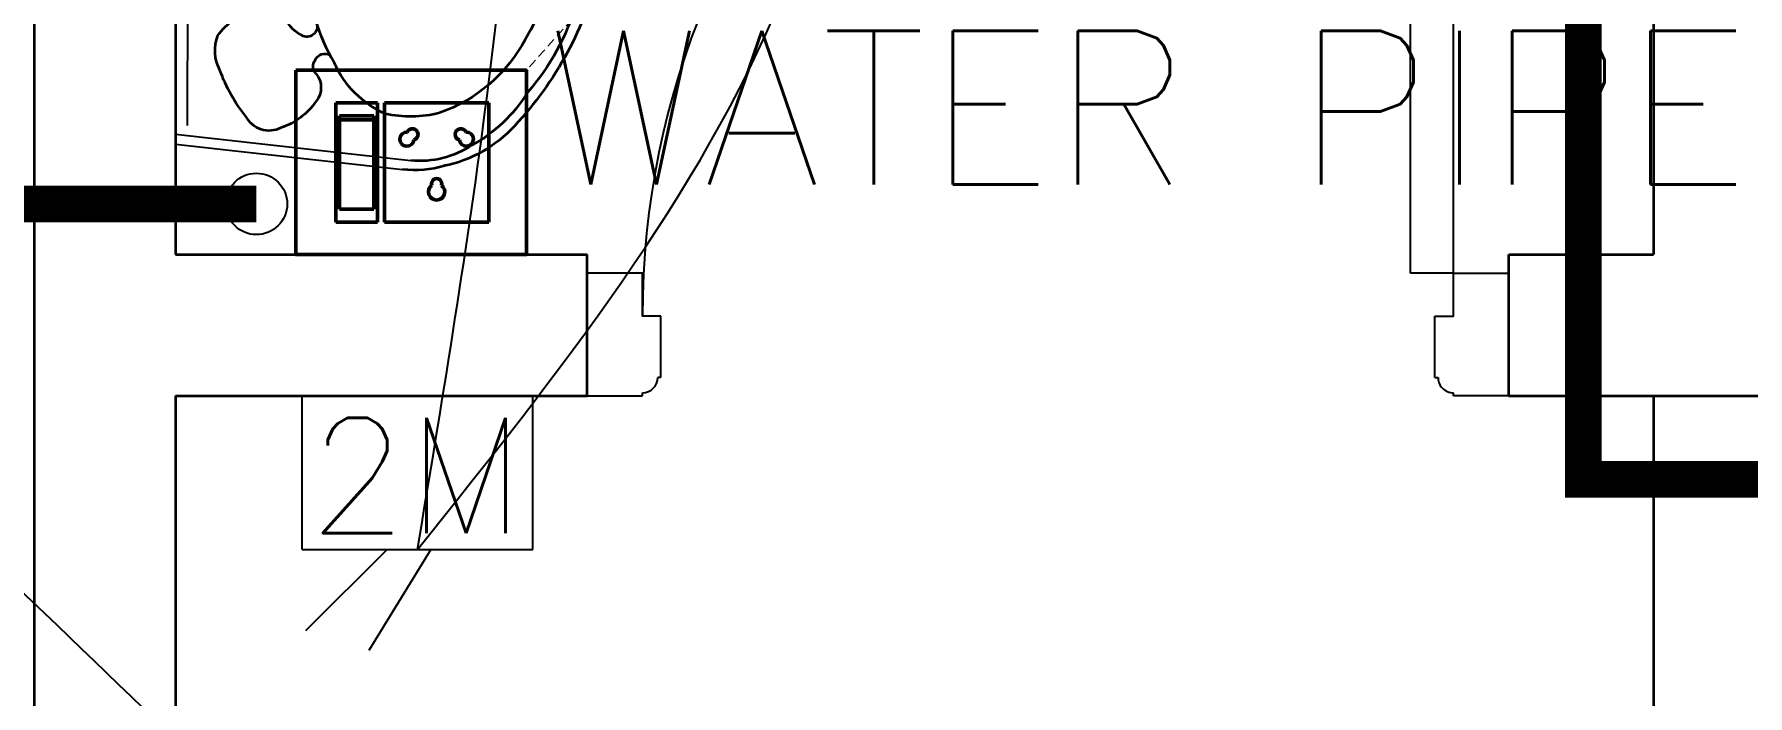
# Model space of a CAD drawing. Extents: x 3550807 to 4078732, y -628171 to -515859.
# Drawn here: x 3729905 to 3731299, y -593065 to -592527 of the extents above; entities that cross this region are included whole.
import ezdxf

# ---------------------------------------------------------------- set-up
doc = ezdxf.new("R2010")
doc.units = 0
doc.header["$LTSCALE"] = 6
doc.header["$MEASUREMENT"] = 0
doc.linetypes.add('1', pattern=[0])
doc.linetypes.add('DASHED2', pattern=[0.375, 0.25, -0.125])
doc.layers.get('0').update_dxf_attribs({"linetype": 'CONTINUOUS'})
doc.layers.add('CFT_LOOPING', color=7, linetype='1', lineweight=0, true_color=0xd6d600)
for name, color, linetype in [('DOOR', 44, 'CONTINUOUS'), ('ELE-2M RAW P.SB', 40, 'CONTINUOUS'), ('MEP_HVAC_DRAIN_PIPE', 7, 'CONTINUOUS'), ('PL- WASTE PIPE', 6, 'CONTINUOUS')]:
    doc.layers.add(name, color=color, linetype=linetype)
doc.layers.add('ELE-1 NO 6-16A RAW POWER SOCKET', color=1, linetype='CONTINUOUS', lineweight=0)
doc.layers.add('WALL', color=10, linetype='CONTINUOUS', lineweight=35)
doc.layers.add('ELE-LIGHTING WIRING', color=7, linetype='CONTINUOUS', true_color=0x63d7b6)
doc.styles.add('ROMANS', font='romans.shx')
doc.styles.get("Standard").update_dxf_attribs({"font": 'SIMPLEX'})

# ---------------------------------------------------------------- blocks, each defined once
blk = doc.blocks.new('750')
at = {"layer": 'DOOR', "color": 8}
for p, q in [((-50, 705), (-47.5, 705)), ((-35, 690), (-35, 692.5)), ((50, 45), (50, 80)), ((50, 80), (675, 80)), ((675, 45), (675, 80)), ((-35, 60), (-35, 57.5)), ((-50, 45), (-47.5, 45)), ((50, 45), (675, 45))]:
    blk.add_line(p, q, dxfattribs=at)
for points in [[(15, 690), (15, 705), (50, 705), (50, 750), (-50, 750), (-50, 705)], [(-35, 690), (15, 690)], [(15, 60), (15, 45), (50, 45), (50, 0), (-50, 0), (-50, 45)], [(-35, 60), (15, 60)]]:
    blk.add_lwpolyline(points, dxfattribs=at)
for centre, radius, start, end in [((-35, 705), 12.5, 180, 270), ((15, 45), 660, 0, 90), ((-35, 45), 12.5, 90, 180)]:
    blk.add_arc(centre, radius, start, end, dxfattribs=at)
blk = doc.blocks.new('u46')
at = {"color": 8, "lineweight": 25}
for p, q in [((-10.18334984406829, 228.3820365462452), (174.5234867185354, 249.0850102920085)), ((-10.18334802612662, 220.4114025365561), (181.2451075464487, 241.8677728753537)), ((-0.561674702912569, -208.944868536666), (0.561674702912569, 208.944868536666)), ((44.21784491278231, 92.91178601793945), (44.21785090118647, 66.67075940407813)), ((56.51025110855699, 80.81298003531992), (29.21756123378873, 80.81297381035984)), ((133.1492330431938, -27.20889549143612), (133.1492192782462, 33.11933344788849)), ((61.71641020476818, 1.568372642621398), (29.21757931634784, 1.568365229293704)), ((44.21786299347878, 13.66717744059861), (44.21786898188293, -12.57384917698801)), ((163.2145316973329, 3.048459367826581), (101.8276830799878, 3.048445360735059)), ((44.21788005903363, -61.12018005736172), (44.21788604557514, -87.36120667494833)), ((61.71642727032304, -73.21898485533893), (29.21759638190269, -73.21899226494133)), ((-10.1832484267652, -216.0993190575391), (181.2452169395983, -237.5556020382792)), ((-10.18324660696089, -224.0699530672282), (174.5235994048417, -244.7728425171226))]:
    blk.add_line(p, q, dxfattribs=at)
at = {"color": 8, "extrusion": (0, 0, -1)}
for centre, major_axis, ratio, start_param, end_param in [((187.6887130159885, 150.4919793661684), (-0.02056846963519287, 99.46812810298114), 0.9999999990624638, -0.1325389596688309, 0.8487311601947676), ((65.81496254727244, 198.9305451307446), (-0.02864324686673356, 20.70602155518634), 0.9999999990598404, -1.101507110323225, 0.4815089897330154), ((57.46693798527122, 163.294145135209), (-0.2632442609595896, 56.89388984455336), 0.999999999065956, 0.3249017755279079, 0.9651352835079142), ((189.5875459760427, 137.7336100395769), (-0.007261423017332346, 70.93823778531407), 0.9999999990631281, -0.4051991896883331, 0.5657295348177804), ((57.28284687548876, 20.10040511749685), (0.02834522696194147, 275.3594745255368), 0.999999999063182, 0.806541375322427, 1.180914918055523), ((49.54043571464717, 13.51247428916395), (-0.08602356537901075, 293.9005227523795), 0.9999999990625259, 0.8098555485007332, 1.414410095561846), ((144.7868307456374, 128.2161647621542), (1.145990734935877, 126.1116668865439), 0.9999999990522948, -1.238036149988208, -0.8921931402044585), ((207.9748987555504, 103.4093456696719), (0.02193765154409551, 109.7832725397984), 0.9999999990629456, -1.431017166894034, -0.4361461594261788), ((90.32036909461021, 184.5344652701169), (0.001459302533044575, 17.85550861146413), 0.9999999990636335, 0.8806844811349339, 2.260744472798094), ((153.8813951332122, 78.99591209925711), (-0.2089227381880459, 139.6704680691526), 0.9999999990631524, 0.5575632759831703, 1.193786467118922), ((55.99631403014064, 154.4730748925358), (-0.005644059695775464, 34.03534243610314), 0.9999999990651816, 4.339819700200064, 5.202656765754233), ((110.2782323975116, 167.2018464971334), (-6.077865817202552, 6.077863043580884), 0.9999999999987547, 4.867594374050543, 6.265028427775282), ((110.4991127345711, 165.0416004788131), (5.467154456687201, 5.467156951613121), 0.99999999999173, 2.097052809855245, 3.541808513200369), ((64.58859527111053, 170.3517529461533), (0.2649442716511608, 49.22022395709495), 0.9999999990594016, 3.359734654588376, 4.095119792547374), ((104.1011003367603, 117.8017212804407), (-0.1652690773774665, 26.8056956432313), 0.9999999990657695, -1.278641100487103, -0.4872657184518623), ((96.32089176774025, 135.892381189391), (-0.0007937914170744507, 7.390530046687583), 0.9999999990641392, -0.7277235604276644, 1.373336709669931), ((13.10338515788317, 6.796652847900987), (0.04071034084584433, 297.5457391706877), 0.999999999063903, 1.141495220852383, 1.637773959938514), ((62.48301785811782, 152.9927377346903), (-0.0303795688587894, 31.87758569998361), 0.9999999990641103, 2.620327579526561, 3.422401345828587), ((387.0928735397756, 47.88695849664509), (-0.337418294995425, 296.4165605787299), 0.9999999990713979, -1.495794179105655, -1.328336027947854), ((35.00998559221625, 2.541861971840262), (-0.01307357291528049, 302.733619190584), 0.9999999990627628, 1.155364993465005, 1.952188671379528), ((44.21784767508507, 80.81297723017633), (0.01644378686327146, 6.430142401346683), 0.9999999990676026, 3.139035133522955, 9.422220440702542), ((72.49316286854446, -1.666806166991591), (-0.07236475456757817, 274.2273126066645), 0.9999999990629693, 1.346594111657594, 1.865175208358123), ((133.1492261402309, 3.048452505841851), (0.007291671111635612, 21.55658662862022), 0.9999999990630222, 3.141254168206213, 9.4244394753858), ((133.1492261402309, 3.048452505841851), (-0.05750505080162619, 15.47644880933232), 0.9999999990672386, 3.145308057272057, 9.428493364451644), ((44.21786575578153, 1.568368649110198), (0.08206511774372548, 6.429639726779761), 0.9999999990673115, 3.128829554497219, 9.412014861676806), ((888.0526134818792, 36.73279126174748), (0.8309541538272907, 800.7410737425859), 0.9999999990717983, 4.558159261297879, 4.66806695439521), ((133.1492261402309, 3.048452505841851), (-0.004945456721097529, 10.87040075667457), 0.999999999068284, 3.142047372431534, 9.42523267961112), ((62.4935212880373, -10.91731389425695), (0.01011052003616185, 247.4958749739209), 0.999999999062454, 1.579808941259519, 2.112791736219615), ((44.21788281947374, -73.21898884885013), (0.01644378686327146, 6.430142401346683), 0.9999999990676026, 3.139035133522955, 9.422220440702542), ((56.12404565513134, -13.2970071490854), (0.165645815042769, 286.9614795131972), 0.9999999990620004, 1.808981075432844, 2.322803773892203), ((263.0970642529428, -73.73678989894688), (0.0878053362486806, 166.8205676267846), 0.9999999990637903, 4.181111767737452, 4.641559349818737), ((124.4760815761983, -51.61265266127884), (-0.1799171285892361, 200.2596256427113), 0.9999999990640608, 1.868215394561592, 2.281788880157511), ((64.5886715464294, -163.9400981571525), (0.09286149019001658, 49.22084943011136), 0.9999999990635117, -0.9607970037831777, -0.2254118658402282), ((62.48308621346951, -146.581083914265), (-0.09848696731215598, 31.87744803614005), 0.9999999990741116, -0.2767666014176804, 0.5253071649373755), ((104.1011526323855, -111.3900484610349), (0.1652577851930651, 26.80569571285024), 0.9999999990657693, 3.628858337049392, 4.420233718949069), ((55.99638306163251, -148.061424029991), (0.00563157235894325, 34.03534243817246), 0.9999999990651813, 4.222121105542485, 5.084958171136476), ((96.58387916535139, -128.2005292829126), (-0.03333899311272123, 8.546349320685822), 0.9999999990539821, 1.45518808886642, 3.796569000932831), ((111.271067596972, -159.3437917698175), (6.16822324432268, 6.168226059180056), 0.9999999999973248, 4.35477879108841, 6.027123512443871), ((144.786887794733, -121.8044733833522), (-0.31428744490995, 126.1164820421623), 0.9999999990609324, 4.027190512236352, 4.373033522041513), ((110.2783072367311, -160.7901708614081), (-6.07786581718447, 6.077863043562803), 0.9999999999933438, 4.730545859784916, 6.127979912836734), ((90.32045184448361, -178.1227987464517), (-0.001466522026656806, 17.8555086108726), 0.9999999990636348, 0.8808481285680249, 2.260908120490726), ((192.5865661017597, -126.0994624663144), (0.0494471353012285, 80.06716813286823), 0.9999999990634951, 3.554494920861901, 4.299547529010592), ((57.46701104193926, -156.8824935983866), (0.2632051141824588, 56.89389002566958), 0.9999999990659528, 2.176457601761542, 2.81669110975715), ((171.7499013505876, -117.2137890774757), (-0.1108405592560464, 123.1098520824564), 0.9999999990620767, 2.127435244462207, 2.640092193818698), ((65.81505186483264, -192.5188897941262), (-0.008636125538435204, 20.70603956562448), 0.9999999990667298, 2.661883618103332, 4.244899718312203), ((181.1553673222661, -107.0346536505967), (-0.04982425085874618, 94.6832957494189), 0.9999999990598041, 2.890537173575707, 3.362983583631458), ((187.2455307729542, -138.0603277813643), (-0.08307138277019147, 105.9833342311703), 0.9999999990610003, 2.310552326950474, 2.942572268075715), ((188.2443894669414, -159.7479569856077), (-0.03026420907430262, 78.1218095565005), 0.9999999990578361, 2.562375926093055, 3.231693406384859), ((184.6622277274728, -162.1513900589198), (-0.08800421235204865, 83.24114635515653), 0.9999999990456757, 2.850118182624894, 3.264751253782123)]:
    blk.add_ellipse(centre, major_axis=major_axis, ratio=ratio, start_param=start_param, end_param=end_param, dxfattribs=at)
at = {"color": 8, "extrusion": (0, 0, -0.9999999999999998)}
blk.add_ellipse((185.8182967379689, 147.5595181193203), major_axis=(0.113659472365744, 94.41900262486949), ratio=0.9999999990617489, start_param=-0.04965775046825627, end_param=0.8381164427034582, dxfattribs=at)
at = {"color": 8, "extrusion": (0, 0, -0.9999999999999999)}
for centre, major_axis, ratio, start_param, end_param in [((820.1766486298293, -1.022472770884633), (0.08588796118997541, 732.1221362811051), 0.9999999990621464, -1.56667040942643, -1.474079051668473), ((163.0789137929678, -79.84938861243427), (0.239163083697857, 125.9711035371316), 0.9999999990628897, 2.054055413441947, 2.802751209230796)]:
    blk.add_ellipse(centre, major_axis=major_axis, ratio=ratio, start_param=start_param, end_param=end_param, dxfattribs=at)
blk = doc.blocks.new('2M SB')
at = {"layer": 'ELE-2M RAW P.SB'}
for p, q in [((-133.7655910551548, 160), (-69.26612788438797, 265.2194964364171)), ((-88.23655763268471, 160), (-3.38374388217926, 244.8528137430549)), ((-240, 160), (-240, 0)), ((0, 160), (-240, 160)), ((0, 160), (0, 0))]:
    blk.add_line(p, q, dxfattribs=at)
blk.add_text('2M', height=120, rotation=180, dxfattribs=at).set_placement((-6.021764248609543, 142.9791077449918))
blk = doc.blocks.new('6-16A RAW POWER SOCKET 3M')
at = {"layer": 'ELE-1 NO 6-16A RAW POWER SOCKET', "lineweight": 50}
for p, q in [((0.04236299658581899, 57.88694949233849), (72.28785605912874, 57.88694949233849)), ((0.04236299658581899, 57.88694949233849), (72.28785605912874, 57.88694949233849)), ((0.04236299658581899, 32.7175519091706), (0.04236299658581899, 57.88694949233849)), ((0.04236299658581899, 57.88694949233849), (0.04236299658581899, 32.7175519091706)), ((7.907799741334621, 55.78949969372939), (64.42241931437994, 55.78949969372939)), ((7.907799741334621, 34.81500170763839), (7.907799741334621, 55.78949969372939)), ((61.90547955633163, 55.78949969372939), (61.90547955633163, 34.81500170763839)), ((64.42241931437994, 55.78949969372939), (64.42241931437994, 34.81500170763839)), ((72.28785605912874, 57.88694949233849), (72.28785605912874, 32.7175519091706)), ((72.28785605912874, 32.7175519091706), (0.04236299658581899, 32.7175519091706)), ((64.42241931437994, 34.81500170763839), (7.907799741334621, 34.81500170763839)), ((0.04236299658581899, 28.52265231195239), (0.04236299658581899, -34.76791676603381)), ((72.28785605912874, 28.52265231195239), (0.04236299658581899, 28.52265231195239)), ((72.28785605912874, -34.76791676603381), (72.28785605912874, 28.52265231195239)), ((0.04236299658581899, -34.76791676603381), (72.28785605912874, -34.76791676603381))]:
    blk.add_line(p, q, dxfattribs=at)
blk.add_lwpolyline([(92, 82.0872261803568), (92, -57.5), (-19.66978094428543, -57.5), (-19.66978094428543, 82.0872261803568)], close=True, dxfattribs=at)
for centre, radius, start, end in [((50.26754560640858, 14.91360383487413), 4.244992632691642, 357.4899662956395, 264.731087112561), ((53.18759013682806, 11.56753514266578), 3.425103751004558, 194.9048633384309, 67.31619007065557), ((18.33083273330305, -3.12263222711136), 4.925952859802321, 37.15836531282703, 322.841634687173), ((23.2578085873977, -3.12263222711136), 3.139290385888216, 251.4031195274338, 108.5968804725661), ((50.26754560640858, -21.15886828909685), 4.244992632691642, 95.26891288743899, 2.510033704360463), ((53.18759013682806, -17.81279959660589), 3.425103751004558, 292.6838099293444, 165.0951366638534)]:
    blk.add_arc(centre, radius, start, end, dxfattribs=at)

msp = doc.modelspace()

# ---------------------------------------------------------------- linework, layer by layer
at = {"layer": 'CFT_LOOPING', "color": 7, "linetype": 'DASHED2', "ltscale": 5}
msp.add_line((3730372.500497811, -592480.864545493), (3730305.056491807, -592556.3200928693), dxfattribs=at)
at = {"layer": 'ELE-LIGHTING WIRING', "linetype": 'ByBlock'}
for points in [[(3730216.461358431, -592946.3200928704), (3730301.105471995, -592234.34434804), (3730194.887603882, -591241.2950696959)], [(3730144.552099847, -593220.804091467), (3729500.627538399, -592601.5997259438), (3728678.457858691, -591806.3203238574, 2.754892199620455e-09)], [(3730216.461358431, -592946.3200928704), (3730513.456263785, -592495.8769845766), (3730621.052099846, -591956.3202083636)], [(3730144.552099847, -593220.804091467), (3729349.05794382, -593261.486592478), (3728678.928078126, -592828.2905432931)]]:
    msp.add_spline(points, degree=3, dxfattribs=at)
at = {"layer": 'MEP_HVAC_DRAIN_PIPE', "linetype": 'ByBlock', "const_width": 30}
for points in [[(3731427.177099846, -592994.3613585287), (3731427.177099846, -592889.2856434212), (3731165.265840015, -592889.2856434212), (3731165.265840015, -592074.6655221387)], [(3727571.28119524, -595720.5835112813), (3727571.28119524, -593456.9343797201), (3729818.97195929, -593456.9343797201), (3729818.97195929, -592665.0813183532), (3730085.382553199, -592665.0813183532)]]:
    msp.add_lwpolyline(points, dxfattribs=at)
at = {"layer": 'MEP_HVAC_DRAIN_PIPE', "linetype": 'ByBlock'}
msp.add_circle((3730085.382553199, -592665.0813183532), 25, dxfattribs=at)
at = {"layer": 'WALL', "color": 8, "linetype": 'ByBlock'}
for p, q in [((3729904.552099847, -591206.3203238578), (3729904.552099847, -593533.8203242923)), ((3730019.552099846, -591206.3200928693), (3730019.552099846, -592706.3200928693)), ((3731222.552099846, -591206.3200928693), (3731222.552099846, -592706.3200928693)), ((3730019.552099846, -592706.3200928693), (3730354.552099846, -592706.3200928703)), ((3730354.552099846, -592821.3200928693), (3730354.552099846, -592706.3200928693)), ((3731104.552099846, -592706.3200928693), (3731222.552099846, -592706.3200928693)), ((3731104.552099846, -592821.3200928684), (3731104.552099846, -592706.3200928693)), ((3730019.552099846, -592821.3200928696), (3730019.552099846, -593533.8203242923)), ((3730019.552099846, -592821.3200928696), (3730354.552099846, -592821.3200928703)), ((3731104.552099846, -592821.3200928693), (3731337.552099846, -592821.3200928693)), ((3731222.552099846, -592821.3200928693), (3731222.552099846, -594796.4023936343))]:
    msp.add_line(p, q, dxfattribs=at)

# ---------------------------------------------------------------- block references
at = {"layer": 'DOOR', "color": 8, "rotation": 89.99999999999999}
msp.add_blockref('750', (3731104.552099846, -592771.3200928693), dxfattribs=at)
at = {"layer": 'ELE-1 NO 6-16A RAW POWER SOCKET', "linetype": 'ByBlock', "xscale": 1.343246120226769, "yscale": 1.343246120226769, "zscale": 1.343246120226769, "rotation": 89.99999999999999}
msp.add_blockref('6-16A RAW POWER SOCKET 3M', (3730227.819839894, -592679.8987359302), dxfattribs=at)
at = {"layer": 'ELE-2M RAW P.SB', "color": 6, "xscale": 0.7812500000005363, "yscale": 0.7812500000005363, "zscale": 0.7812500000005363, "rotation": 179.9999999999998}
msp.add_blockref('2M SB', (3730122.711358431, -592821.3200928703), dxfattribs=at)
at = {"layer": 'WALL', "color": 8, "linetype": 'ByBlock'}
msp.add_blockref('u46', (3730029.735346452, -592392.256150331), dxfattribs=at)

# ---------------------------------------------------------------- texts
at = {"layer": 'PL- WASTE PIPE', "color": 4, "linetype": 'ByBlock', "ltscale": 5, "insert": (3730319.930486931, -592315.8937064676), "char_height": 124.9999999977931, "width": 1332.590875704529, "attachment_point": 1, "style": 'ROMANS'}
msp.add_mtext('%%c40MM WASTE WATER PIPE', dxfattribs=at)

doc.saveas('drawing.dxf')
